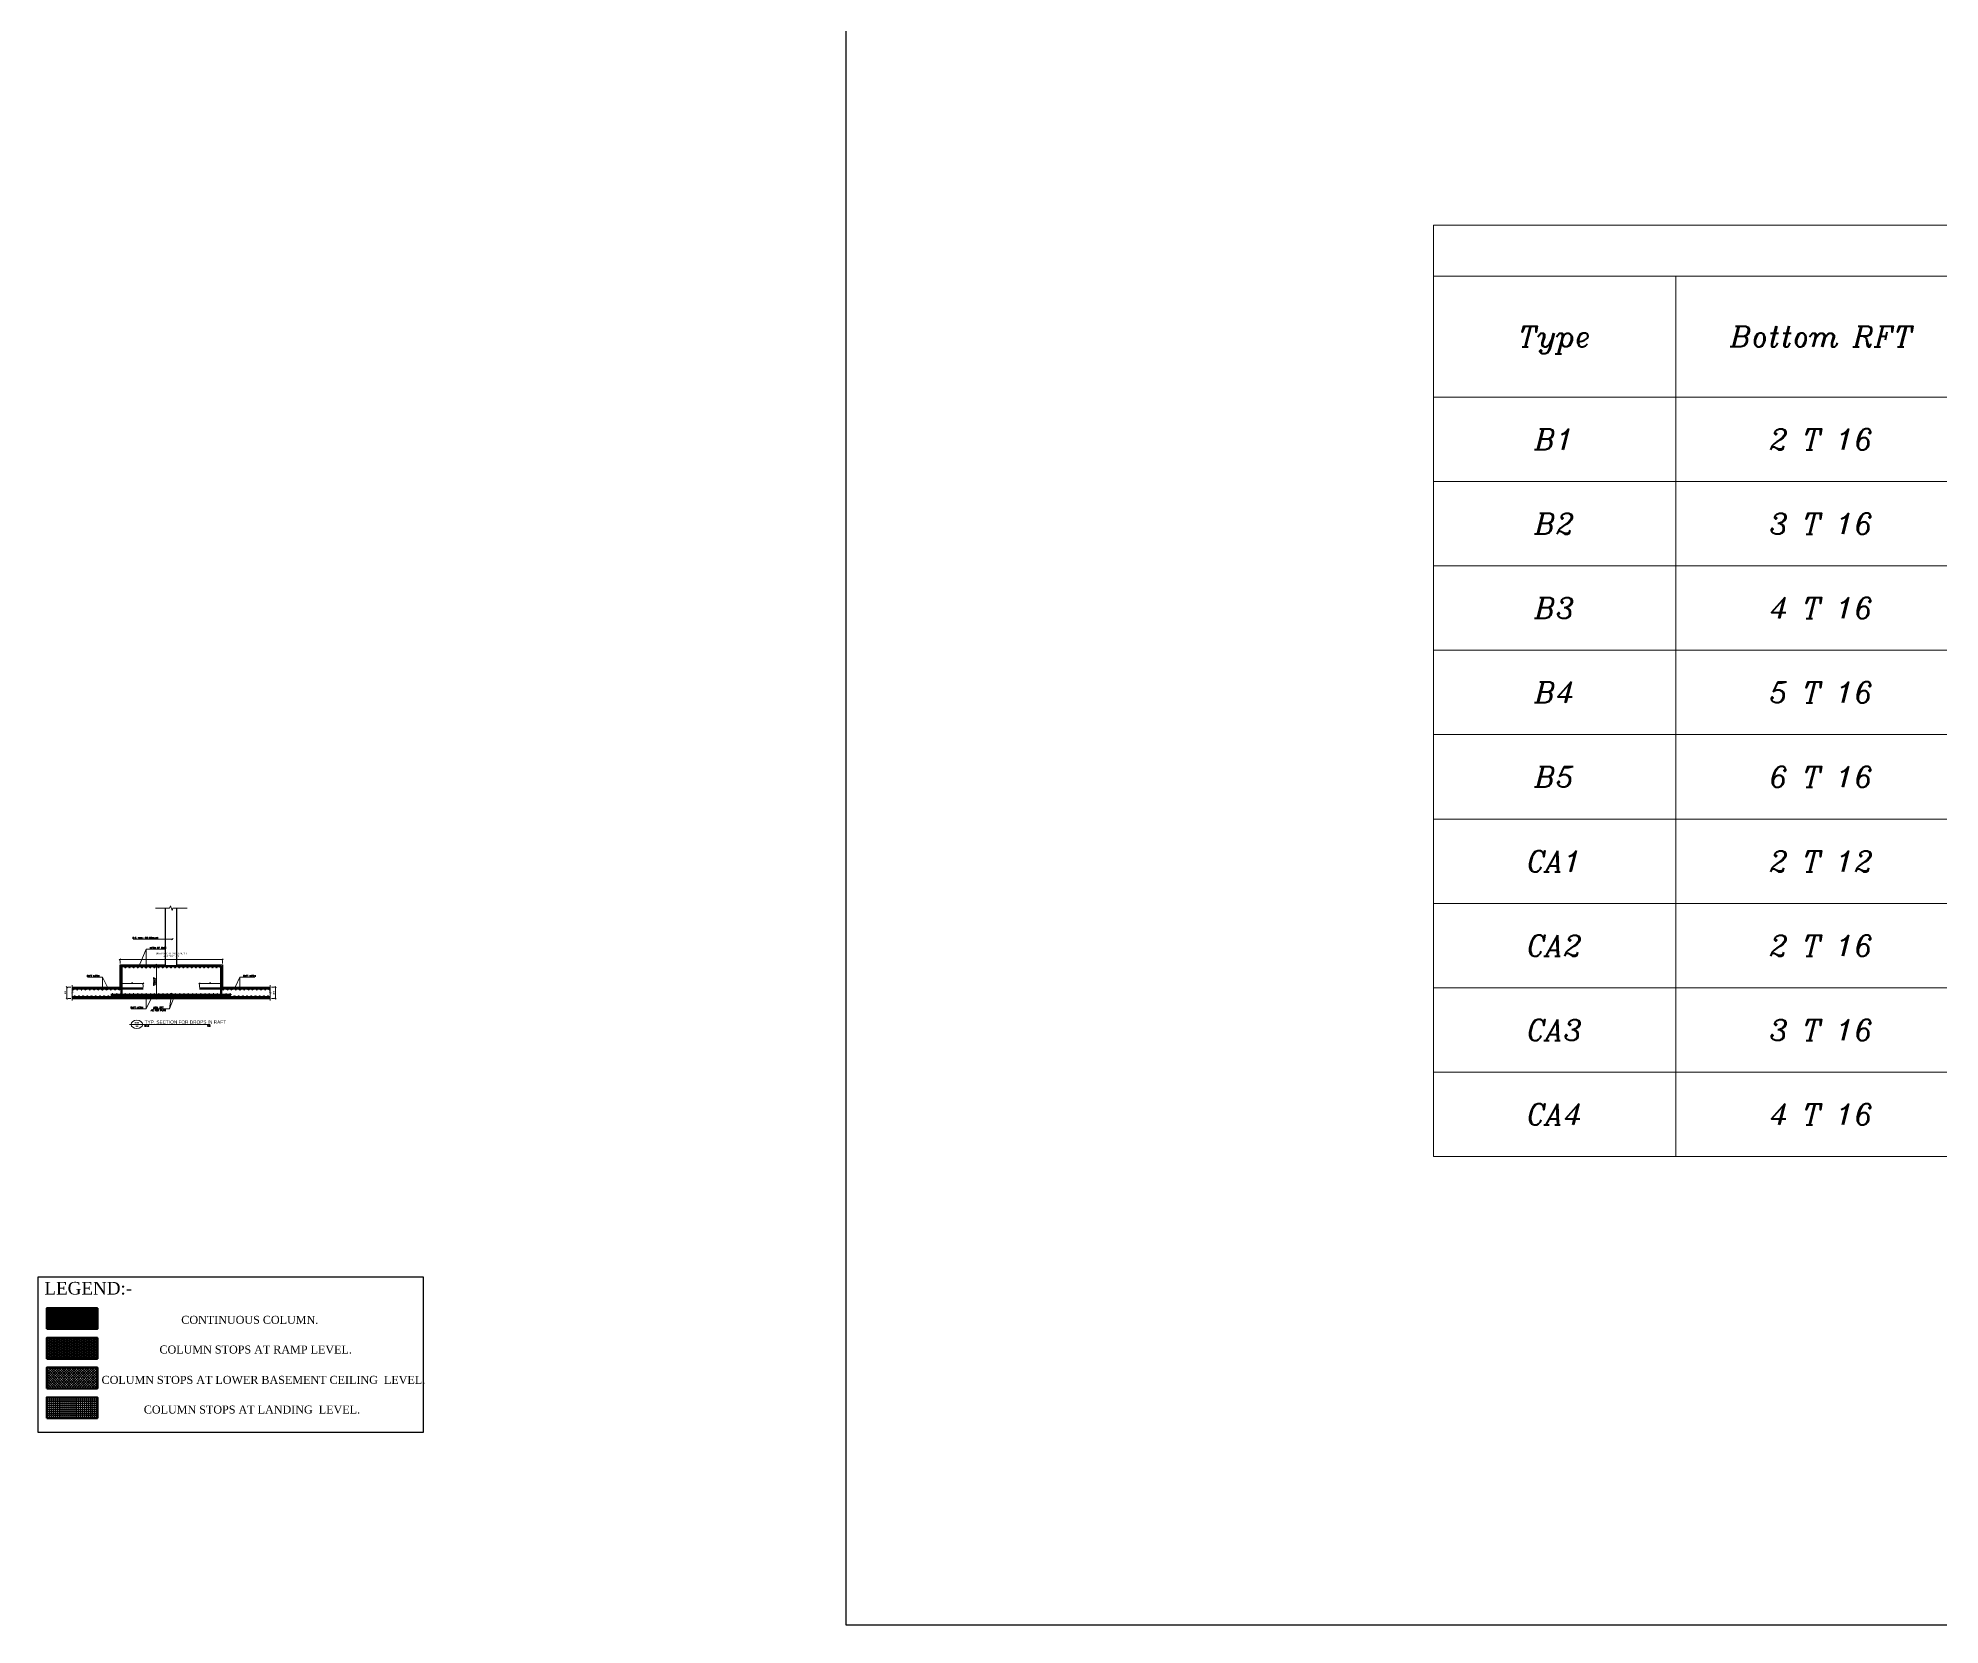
# Model space of a CAD drawing. Header units: millimetres. Extents: x -967280 to 3852, y 2833 to 1955156.
# Drawn here: x -458069 to -390186, y 377051 to 433710 of the extents above; entities that cross this region are included whole.
import ezdxf
from ezdxf import colors
from ezdxf.entities.mleader import LeaderData, LeaderLine
from ezdxf.enums import TextEntityAlignment as Align
from ezdxf.math import Vec2, Vec3

# ---------------------------------------------------------------- set-up
doc = ezdxf.new("R2010")
doc.units = ezdxf.units.MM
doc.header["$LTSCALE"] = 1000
doc.header["$PDMODE"] = 35
doc.header["$PDSIZE"] = 25
doc.linetypes.add('P000', pattern=[0.172, 0.1, -0.03, 0.012, -0.03])
for name, color, linetype, lineweight in [('00-EG-Text', 3, 'Continuous', 0), ('BAR', 1, 'Continuous', 50), ('break', 8, 'Continuous', 9), ('REIN', 5, 'Continuous', 50), ('S - column', 6, 'Continuous', 60), ('X-DIM ADD TOP TEXT', 2, 'Continuous', 13)]:
    doc.layers.add(name, color=color, linetype=linetype, lineweight=lineweight)
for name, color, linetype in [('S - BATH Hach', 1, 'Continuous'), ('S - col hach', 1, 'Continuous'), ('S -Beams', 2, 'Continuous'), ('TI-ST-FOOTING', 6, 'Continuous')]:
    doc.layers.add(name, color=color, linetype=linetype)
doc.styles.add('Arial', font='arial.ttf', dxfattribs={"height": 317.5})
doc.styles.add('ASD', font='times.ttf')
doc.styles.add('E', font='ITALICC.shx')
doc.styles.add('ROMANS', font='ROMANS.shx', dxfattribs={"height": 25})
doc.styles.get("Standard").update_dxf_attribs({"font": 'x-arab.shx'})
doc.dimstyles.new('DIM-50-EXT', dxfattribs={"dimtxt": 100, "dimasz": 50, "dimexe": 25, "dimexo": 50, "dimgap": 50, "dimtad": 0, "dimdec": 0, "dimrnd": 0.05, "dimzin": 0, "dimdsep": 46, "dimtxsty": 'ROMANS', "dimblk": 'OBLIQUE', "dimcen": 100, "dimdle": 25, "dimclrd": 8, "dimclre": 8, "dimclrt": 3, "dimadec": 0, "dimazin": 0, "dimtfac": 1, "dimtdec": 0, "dimtix": 1, "dimtmove": 2, "dimatfit": 0, "dimldrblk": 'OBLIQUE', "dimfxl": 200, "dimtvp": 1, "dimtolj": 1, "dimtzin": 0, "dimlwd": -1, "dimlwe": -1, "dimarcsym": 0})

# ---------------------------------------------------------------- blocks, each defined once
blk = doc.blocks.new('MOTTAGAH_COLUMN_LEGEND')
at = {"layer": 'S - BATH Hach'}
h = blk.add_hatch(dxfattribs=at)
h.set_pattern_fill('ANSI31', color=256, scale=10, angle=90)
h.paths.add_polyline_path([(469670, 404620), (471480, 404620), (471480, 405360), (469670, 405360)])
at = {"layer": 'S - BATH Hach', "true_color": 0xf8d731}
h = blk.add_hatch(dxfattribs=at)
h.set_pattern_fill('HONEY', color=40, scale=10, angle=90)
h.paths.add_polyline_path([(469670, 403560), (471480, 403560), (471480, 404300), (469670, 404300)])
at = {"layer": 'S - BATH Hach', "true_color": 0xcd6928}
h = blk.add_hatch(dxfattribs=at)
h.set_pattern_fill('ANGLE', color=32, scale=10, angle=90)
h.set_pattern_definition([(90, (0, 0), (-69.85, 4e-15), [50.8, -19.05]), (180, (0, 0), (-9e-15, -69.85), [50.8, -19.05])])
h.paths.add_polyline_path([(469670, 401440), (471480, 401440), (471480, 402180), (469670, 402180)])
at = {"layer": 'S - col hach'}
h = blk.add_hatch(dxfattribs=at)
h.set_pattern_fill('ANSI37', color=3, scale=20)
h.set_pattern_definition([(45, (920427.71, -90988.05), (-44.9012806, 44.9012806), []), (135, (920427.71, -90988.05), (-44.9012806, -44.9012806), [])])
h.paths.add_polyline_path([(469670, 402500), (471480, 402500), (471480, 403240), (469670, 403240)])
at = {"layer": 'S - column'}
for points in [[(469670, 404620), (471480, 404620), (471480, 405360), (469670, 405360)], [(469670, 403560), (471480, 403560), (471480, 404300), (469670, 404300)], [(469670, 402500), (471480, 402500), (471480, 403240), (469670, 403240)], [(469670, 401440), (471480, 401440), (471480, 402180), (469670, 402180)]]:
    blk.add_lwpolyline(points, close=True, dxfattribs=at)
at = {"layer": 'S -Beams', "color": 1}
blk.add_lwpolyline([(469362, 406483), (483108, 406483), (483108, 400930), (469362, 400930)], close=True, dxfattribs=at)
at = {"color": 3, "ltscale": 6, "style": 'ASD'}
for s, height, p in [('LEGEND:-', 450, (471154, 406075)), ('CONTINUOUS COLUMN. ', 285.63, (476973, 404947)), (' COLUMN STOPS AT RAMP LEVEL. ', 285.63, (477130, 403887)), (' COLUMN STOPS AT LOWER BASEMENT CEILING  LEVEL. ', 285.63, (477406, 402804)), (' COLUMN STOPS AT LANDING  LEVEL. ', 285.63, (476996, 401744))]:
    blk.add_text(s, height=height, dxfattribs=at).set_placement(p, align=Align.MIDDLE_CENTER)
blk = doc.blocks.new('*U20')
at = {"color": 2, "linetype": 'Continuous'}
for p, q in [((0, 0), (-2.69, 0)), ((13.79, 0), (0, 0))]:
    blk.add_line(p, q, dxfattribs=at)
blk.add_ellipse((-1.18, 0), major_axis=(-1.18, 0), ratio=0.720205, dxfattribs=at)
at = {"color": 3, "style": 'ROMANS', "width": 0.8}
blk.add_text('SCALE :            ', height=0.25, dxfattribs=at).set_placement((0.37, -0.45))
at = {"color": 4, "linetype": 'Continuous', "style": 'ROMANS', "width": 0.8}
blk.add_attdef('AA', text='', height=0.5, dxfattribs=at).set_placement((-1.18, 0.11), align=Align.CENTER)
at = {"color": 4, "linetype": 'Continuous', "style": 'Arial', "width": 0.8}
blk.add_attdef('XXX', (0.4, 0.12), '', height=0.7, dxfattribs=at)
at = {"color": 3, "style": 'ROMANS', "width": 0.8}
blk.add_attdef('AA', text='', height=0.3, dxfattribs=at).set_placement((-1.18, -0.49), align=Align.CENTER)
at = {"color": 3, "style": 'ROMANS', "width": 0.8, "flags": 8}
blk.add_attdef('VPSCALE', text='', height=0.25, dxfattribs=at).set_placement((13.77, -0.2), align=Align.TOP_RIGHT)
blk = doc.blocks.new('_Oblique')
at = {"color": 0, "linetype": 'ByBlock', "lineweight": -2}
blk.add_line((-0.5, -0.5), (0.5, 0.5), dxfattribs=at)
blk = doc.blocks.new('*D231')
at = {"layer": 'Defpoints', "color": 0, "transparency": 16777216}
for p in [(-455143, 400621, 32), (-455143, 399421, 32), (-453844, 399421)]:
    blk.add_point(p, dxfattribs=at)
at = {"layer": 'X-DIM ADD TOP TEXT', "color": 8, "linetype": 'P000', "transparency": 16777216}
for p, q in [((-455093, 400621), (-453819, 400621)), ((-455093, 399421), (-453819, 399421))]:
    blk.add_line(p, q, dxfattribs=at)
at = {"layer": 'X-DIM ADD TOP TEXT', "color": 8, "linetype": 'Continuous', "transparency": 16777216}
blk.add_line((-453844, 400646), (-453844, 399396), dxfattribs=at)
at = {"layer": 'X-DIM ADD TOP TEXT', "color": 8, "transparency": 16777216, "xscale": 50, "yscale": 50, "zscale": 50}
for p, rotation in [((-453844, 400621), 90), ((-453844, 399421), 270)]:
    blk.add_blockref('_Oblique', p, dxfattribs=dict(at, rotation=rotation))
at = {"layer": 'X-DIM ADD TOP TEXT', "color": 3, "lineweight": 35, "transparency": 16777216, "insert": (-453911, 400021), "char_height": 25, "attachment_point": 5, "rotation": 90, "style": 'ROMANS'}
blk.add_mtext('\\A1;DROP THICKNESS\\PAS PER PLAN', dxfattribs=at)
blk = doc.blocks.new('*D232')
at = {"layer": 'Defpoints', "color": 0, "transparency": 16777216}
for p in [(-449784, 399821, 32), (-449784, 399421, 32), (-449595, 399421)]:
    blk.add_point(p, dxfattribs=at)
at = {"layer": 'X-DIM ADD TOP TEXT', "color": 8, "linetype": 'Continuous', "transparency": 16777216}
blk.add_line((-449595, 399846), (-449595, 399396), dxfattribs=at)
at = {"layer": 'X-DIM ADD TOP TEXT', "color": 8, "linetype": 'P000', "transparency": 16777216}
for p, q in [((-449734, 399821), (-449570, 399821)), ((-449734, 399421), (-449570, 399421))]:
    blk.add_line(p, q, dxfattribs=at)
at = {"layer": 'X-DIM ADD TOP TEXT', "color": 8, "transparency": 16777216, "xscale": 50, "yscale": 50, "zscale": 50}
for p, rotation in [((-449595, 399821), 90), ((-449595, 399421), 270)]:
    blk.add_blockref('_Oblique', p, dxfattribs=dict(at, rotation=rotation))
at = {"layer": 'X-DIM ADD TOP TEXT', "color": 3, "lineweight": 35, "transparency": 16777216, "insert": (-449656, 399621), "char_height": 60, "attachment_point": 5, "rotation": 90, "style": 'ASD'}
blk.add_mtext('\\A1;400', dxfattribs=at)
blk = doc.blocks.new('*U137')
at = {"layer": 'BAR'}
h = blk.add_hatch(color=6, dxfattribs=at)
h.dxf.hatch_style = 1
edge = h.paths.add_edge_path()
edge.add_arc((0, 0), 12.5, 0, 360)
at = {"layer": 'BAR', "color": 6}
blk.add_circle((0, 0), 12.5, dxfattribs=at)
blk = doc.blocks.new('*U138')
at = {"layer": 'BAR', "color": 0, "linetype": 'ByBlock', "lineweight": -2, "transparency": 16777216}
for p in [(0, 0), (150, 0), (300, 0), (450, 0), (600, 0), (750, 0), (900, 0), (1050, 0), (1200, 0), (1350, 0), (1500, 0), (1650, 0), (1800, 0), (1950, 0), (2100, 0), (2250, 0), (2400, 0), (2550, 0), (2700, 0), (2850, 0), (3000, 0), (3150, 0), (3300, 0), (3450, 0), (3600, 0), (3750, 0), (3900, 0), (4050, 0), (4200, 0), (4350, 0), (4500, 0), (4650, 0), (4800, 0), (4950, 0), (5100, 0), (5250, 0), (5400, 0), (5550, 0), (5700, 0), (5850, 0), (6000, 0), (6150, 0), (6300, 0), (6450, 0), (6600, 0), (6750, 0), (6900, 0)]:
    blk.add_blockref('*U137', p, dxfattribs=at)
blk = doc.blocks.new('*U139')
at = {"layer": 'BAR'}
h = blk.add_hatch(color=6, dxfattribs=at)
h.dxf.hatch_style = 1
edge = h.paths.add_edge_path()
edge.add_arc((0, 0), 12.5, 0, 360)
at = {"layer": 'BAR', "color": 6}
blk.add_circle((0, 0), 12.5, dxfattribs=at)
blk = doc.blocks.new('*U140')
at = {"layer": 'BAR', "color": 0, "linetype": 'ByBlock', "lineweight": -2, "transparency": 16777216}
for p in [(0, 0), (148, 0), (296, 0), (444, 0), (592, 0), (740, 0), (888, 0), (1036, 0), (1184, 0), (1332, 0), (1480, 0), (1628, 0), (1776, 0), (1924, 0), (2072, 0), (2220, 0), (2368, 0), (2516, 0), (2664, 0), (2812, 0), (2960, 0), (3108, 0), (3256, 0), (3404, 0), (3552, 0)]:
    blk.add_blockref('*U139', p, dxfattribs=at)
blk = doc.blocks.new('*U135')
at = {"layer": 'BAR'}
h = blk.add_hatch(color=6, dxfattribs=at)
h.dxf.hatch_style = 1
edge = h.paths.add_edge_path()
edge.add_arc((0, 0), 12.5, 0, 360)
at = {"layer": 'BAR', "color": 6}
blk.add_circle((0, 0), 12.5, dxfattribs=at)
blk = doc.blocks.new('*U136')
at = {"layer": 'BAR', "color": 0, "linetype": 'ByBlock', "lineweight": -2, "transparency": 16777216}
for p in [(0, 0), (150, 0), (300, 0), (450, 0), (600, 0), (750, 0), (900, 0), (1050, 0), (1200, 0), (1350, 0), (1500, 0), (1650, 0)]:
    blk.add_blockref('*U135', p, dxfattribs=at)
blk = doc.blocks.new('_DotBlank')
at = {"color": 0, "linetype": 'ByBlock', "lineweight": -2}
blk.add_line((-0.5, 0), (-1, 0), dxfattribs=at)
blk.add_circle((0, 0), 0.5, dxfattribs=at)
blk = doc.blocks.new('_Integral')
at = {"color": 0, "linetype": 'ByBlock', "lineweight": -2}
for centre, start, end in [((0.44, -0.09), 102, 168), ((-0.44, 0.09), 282, 348)]:
    blk.add_arc(centre, 0.454, start, end, dxfattribs=at)
blk = doc.blocks.new('*D233')
at = {"layer": 'Defpoints', "color": 0, "transparency": 16777216}
for p in [(-451538, 399954), (-452309, 399771, 11), (-451538, 399771, 11)]:
    blk.add_point(p, dxfattribs=at)
at = {"layer": 'X-DIM ADD TOP TEXT', "color": 8, "linetype": 'Continuous', "transparency": 16777216}
blk.add_line((-452334, 399954), (-451513, 399954), dxfattribs=at)
at = {"layer": 'X-DIM ADD TOP TEXT', "color": 8, "linetype": 'P000', "transparency": 16777216}
for p, q in [((-452309, 399821), (-452309, 399979)), ((-451538, 399821), (-451538, 399979))]:
    blk.add_line(p, q, dxfattribs=at)
at = {"layer": 'X-DIM ADD TOP TEXT', "color": 8, "transparency": 16777216, "xscale": 50, "yscale": 50, "zscale": 50, "rotation": 180}
blk.add_blockref('_Oblique', (-452309, 399954), dxfattribs=at)
at = {"layer": 'X-DIM ADD TOP TEXT', "color": 8, "transparency": 16777216, "xscale": 50, "yscale": 50, "zscale": 50}
blk.add_blockref('_Oblique', (-451538, 399954), dxfattribs=at)
at = {"layer": 'X-DIM ADD TOP TEXT', "color": 3, "lineweight": 35, "transparency": 16777216, "insert": (-451923, 399979), "char_height": 25, "attachment_point": 5, "style": 'ROMANS'}
blk.add_mtext('\\A1;Ld', dxfattribs=at)
blk = doc.blocks.new('*D1240')
at = {"layer": 'Defpoints', "color": 0, "transparency": 16777216}
for p in [(-455143, 400621), (-451488, 400814), (-451488, 400621)]:
    blk.add_point(p, dxfattribs=at)
at = {"layer": 'X-DIM ADD TOP TEXT', "color": 8, "linetype": 'Continuous', "transparency": 16777216}
blk.add_line((-455168, 400814), (-451463, 400814), dxfattribs=at)
at = {"layer": 'X-DIM ADD TOP TEXT', "color": 8, "linetype": 'P000', "transparency": 16777216}
for p, q in [((-455143, 400671), (-455143, 400839)), ((-451488, 400671), (-451488, 400839))]:
    blk.add_line(p, q, dxfattribs=at)
at = {"layer": 'X-DIM ADD TOP TEXT', "color": 8, "transparency": 16777216, "xscale": 50, "yscale": 50, "zscale": 50, "rotation": 180}
blk.add_blockref('_Oblique', (-455143, 400814), dxfattribs=at)
at = {"layer": 'X-DIM ADD TOP TEXT', "color": 8, "transparency": 16777216, "xscale": 50, "yscale": 50, "zscale": 50}
blk.add_blockref('_Oblique', (-451488, 400814), dxfattribs=at)
at = {"layer": 'X-DIM ADD TOP TEXT', "color": 3, "lineweight": 35, "transparency": 16777216, "insert": (-453315, 400976), "char_height": 60, "attachment_point": 5, "style": 'ASD'}
blk.add_mtext('\\A1;DROP WIDTH OR LENGTH\\PAS PER PLAN', dxfattribs=at)
blk = doc.blocks.new('*D234')
at = {"layer": 'Defpoints', "color": 0, "transparency": 16777216}
for p in [(-457036, 399421), (-456847, 399821, 32), (-456847, 399421, 32)]:
    blk.add_point(p, dxfattribs=at)
at = {"layer": 'X-DIM ADD TOP TEXT', "color": 8, "linetype": 'Continuous', "transparency": 16777216}
blk.add_line((-457036, 399846), (-457036, 399396), dxfattribs=at)
at = {"layer": 'X-DIM ADD TOP TEXT', "color": 8, "linetype": 'P000', "transparency": 16777216}
for p, q in [((-456897, 399821), (-457061, 399821)), ((-456897, 399421), (-457061, 399421))]:
    blk.add_line(p, q, dxfattribs=at)
at = {"layer": 'X-DIM ADD TOP TEXT', "color": 8, "transparency": 16777216, "xscale": 50, "yscale": 50, "zscale": 50}
for p, rotation in [((-457036, 399821), 90), ((-457036, 399421), 270)]:
    blk.add_blockref('_Oblique', p, dxfattribs=dict(at, rotation=rotation))
at = {"layer": 'X-DIM ADD TOP TEXT', "color": 3, "lineweight": 35, "transparency": 16777216, "insert": (-457097, 399621), "char_height": 60, "attachment_point": 5, "rotation": 90, "style": 'ASD'}
blk.add_mtext('\\A1;400', dxfattribs=at)
blk = doc.blocks.new('*U141')
at = {"layer": 'BAR'}
h = blk.add_hatch(color=6, dxfattribs=at)
h.dxf.hatch_style = 1
edge = h.paths.add_edge_path()
edge.add_arc((0, 0), 12.5, 0, 360)
at = {"layer": 'BAR', "color": 6}
blk.add_circle((0, 0), 12.5, dxfattribs=at)
blk = doc.blocks.new('*U142')
at = {"layer": 'BAR', "color": 0, "linetype": 'ByBlock', "lineweight": -2, "transparency": 16777216}
for p in [(0, 0), (150, 0), (300, 0), (450, 0), (600, 0), (750, 0), (900, 0), (1050, 0), (1200, 0), (1350, 0), (1500, 0), (1650, 0)]:
    blk.add_blockref('*U141', p, dxfattribs=at)
blk = doc.blocks.new('*D235')
at = {"layer": 'Defpoints', "color": 0, "transparency": 16777216}
for p in [(-455093, 399954), (-455093, 399771, 11), (-454322, 399771, 11)]:
    blk.add_point(p, dxfattribs=at)
at = {"layer": 'X-DIM ADD TOP TEXT', "color": 8, "linetype": 'Continuous', "transparency": 16777216}
blk.add_line((-454297, 399954), (-455118, 399954), dxfattribs=at)
at = {"layer": 'X-DIM ADD TOP TEXT', "color": 8, "linetype": 'P000', "transparency": 16777216}
for p, q in [((-455093, 399821), (-455093, 399979)), ((-454322, 399821), (-454322, 399979))]:
    blk.add_line(p, q, dxfattribs=at)
at = {"layer": 'X-DIM ADD TOP TEXT', "color": 8, "transparency": 16777216, "xscale": 50, "yscale": 50, "zscale": 50, "rotation": 180}
blk.add_blockref('_Oblique', (-455093, 399954), dxfattribs=at)
at = {"layer": 'X-DIM ADD TOP TEXT', "color": 8, "transparency": 16777216, "xscale": 50, "yscale": 50, "zscale": 50}
blk.add_blockref('_Oblique', (-454322, 399954), dxfattribs=at)
at = {"layer": 'X-DIM ADD TOP TEXT', "color": 3, "lineweight": 35, "transparency": 16777216, "insert": (-454708, 399979), "char_height": 25, "attachment_point": 5, "style": 'ROMANS'}
blk.add_mtext('\\A1;Ld', dxfattribs=at)
blk = doc.blocks.new('*U143')
at = {"layer": 'BAR'}
h = blk.add_hatch(color=6, dxfattribs=at)
h.dxf.hatch_style = 1
edge = h.paths.add_edge_path()
edge.add_arc((0, 0), 12.5, 0, 360)
at = {"layer": 'BAR', "color": 6}
blk.add_circle((0, 0), 12.5, dxfattribs=at)
blk = doc.blocks.new('*U144')
at = {"layer": 'BAR', "color": 0, "linetype": 'ByBlock', "lineweight": -2, "transparency": 16777216}
for p in [(0, 0), (150, 0), (300, 0), (450, 0), (600, 0), (750, 0), (900, 0), (1050, 0), (1200, 0), (1350, 0), (1500, 0), (1650, 0), (1800, 0), (1950, 0), (2100, 0), (2250, 0), (2400, 0), (2550, 0), (2700, 0), (2850, 0), (3000, 0), (3150, 0), (3300, 0), (3450, 0), (3600, 0), (3750, 0), (3900, 0), (4050, 0), (4200, 0)]:
    blk.add_blockref('*U143', p, dxfattribs=at)

msp = doc.modelspace()

# ---------------------------------------------------------------- linework, layer by layer
at = {"layer": '00-EG-Text', "color": 4}
for p, q in [((-408266.2, 425212.3), (-347648.7, 425212.3)), ((-399608.7, 425212.3), (-399608.7, 393772)), ((-408266.2, 420892), (-347648.7, 420892)), ((-408266.2, 417878.6), (-347648.7, 417878.6)), ((-408266.2, 414865.3), (-347648.7, 414865.3)), ((-408266.2, 411852), (-347648.7, 411852)), ((-408266.2, 408838.6), (-347648.7, 408838.6)), ((-408266.2, 405825.3), (-347648.7, 405825.3)), ((-408266.2, 402812), (-347648.7, 402812)), ((-408266.2, 399798.6), (-347648.7, 399798.6)), ((-408266.2, 396785.3), (-347648.7, 396785.3))]:
    msp.add_line(p, q, dxfattribs=at)
msp.add_lwpolyline([(-408266.2, 427025.6), (-347648.7, 427025.6), (-347648.7, 393772), (-408266.2, 393772)], close=True, dxfattribs=at)
at = {"layer": 'break'}
for points in [[(-453877.4, 402644.2), (-453377.4, 402644.2), (-453346.2, 402730.1), (-453283.7, 402558.4), (-453252.4, 402644.2), (-452752.4, 402644.2)], [(-456847.2, 399344.8), (-456847.2, 399613.6), (-456880.2, 399625.6), (-456814.2, 399649.6), (-456847.2, 399661.6), (-456847.2, 399892)], [(-449783.7, 399344.8), (-449783.7, 399613.6), (-449750.8, 399625.6), (-449816.7, 399649.6), (-449783.7, 399661.6), (-449783.7, 399892)]]:
    msp.add_lwpolyline(points, dxfattribs=at)
at = {"layer": 'REIN'}
for p, q in [((-454322.3, 399771), (-456847.2, 399771)), ((-454322.3, 399771), (-456847.2, 399771)), ((-455473.7, 399548.8), (-451184.9, 399548.8)), ((-452308.7, 399771), (-449783.7, 399771))]:
    msp.add_line(p, q, dxfattribs=at)
for points in [[(-451538, 400571), (-455122.3, 400571)], [(-455093, 400571), (-455093, 399546.2)], [(-451538, 400571), (-451538, 399546.2)], [(-456847.2, 399471), (-449783.7, 399471)]]:
    msp.add_lwpolyline(points, dxfattribs=at)
at = {"layer": 'S -Beams'}
msp.add_lwpolyline([(-429232.6, 377050.9), (-321504.8, 377050.9), (-321504.8, 490368.4), (-429232.6, 490368.4)], close=True, dxfattribs=at)
at = {"layer": 'TI-ST-FOOTING'}
for p, q in [((-453515.5, 400621), (-453515.5, 402644.2)), ((-453115.5, 400621), (-453115.5, 402644.2)), ((-456847.2, 399421), (-449783.7, 399421))]:
    msp.add_line(p, q, dxfattribs=at)
for points in [[(-456847.2, 399821), (-455143, 399821), (-455143, 400621), (-453515.5, 400621)], [(-453115.5, 400621), (-451488, 400621), (-451488, 399821), (-449783.7, 399821)]]:
    msp.add_lwpolyline(points, dxfattribs=at)

# ---------------------------------------------------------------- block references
at = {"layer": 'BAR', "xscale": -1, "rotation": 180}
for name, p in [('*U140', (-455100.9, 400541)), ('*U138', (-456759.4, 399486)), ('*U144', (-455409.4, 399561.3)), ('*U136', (-451461, 399751))]:
    msp.add_blockref(name, p, dxfattribs=at)
at = {"layer": 'BAR', "rotation": 180}
msp.add_blockref('*U142', (-455170, 399751), dxfattribs=at)
at = {"layer": 'S -Beams'}
msp.add_blockref('MOTTAGAH_COLUMN_LEGEND', (-927431, -17001.7), dxfattribs=at)
at = {"layer": 'X-DIM ADD TOP TEXT', "color": 4}
ref = msp.add_blockref('*U20', (-454334, 398493.9), dxfattribs=dict(at, xscale=175, yscale=175, zscale=175))
ref.add_attrib('XXX', 'TYP. SECTION FOR DROPS IN RAFT', (-454263.8, 398514.9), dxfattribs={"layer": '0', "color": 4, "linetype": 'Continuous', "height": 120, "style": 'Arial', "width": 0.8})
ref.add_attrib('AA', '--', dxfattribs={"layer": '0', "color": 4, "linetype": 'Continuous', "height": 87.5, "style": 'ROMANS', "width": 0.8}).set_placement((-454539.8, 398514), align=Align.CENTER)
ref.add_attrib('AA', '--', dxfattribs={"layer": '0', "color": 3, "height": 52.5, "style": 'ROMANS', "width": 0.8}).set_placement((-454539.8, 398408.9), align=Align.CENTER)
ref.add_attrib('VPSCALE', '1:20', dxfattribs={"layer": '0', "color": 3, "height": 43.75, "style": 'ROMANS', "width": 0.8}).set_placement((-451925.1, 398458.2), align=Align.TOP_RIGHT)

# ---------------------------------------------------------------- texts
at = {"layer": '00-EG-Text', "color": 4, "style": 'E'}
for s, p in [('Type', (-403937.5, 423052.1)), ('Bottom RFT', (-394412.7, 423052.1)), ('B1', (-403937.5, 419385.3)), ('2 T 16', (-394412.7, 419385.3)), ('B2', (-403937.5, 416372)), ('3 T 16', (-394412.7, 416372)), ('B3', (-403937.5, 413358.6)), ('4 T 16', (-394412.7, 413358.6)), ('B4', (-403937.5, 410345.3)), ('5 T 16', (-394412.7, 410345.3)), ('B5', (-403937.5, 407332)), ('6 T 16', (-394412.7, 407332)), ('CA1', (-403937.5, 404318.6)), ('2 T 12', (-394412.7, 404318.6)), ('CA2', (-403937.5, 401305.3)), ('2 T 16', (-394412.7, 401305.3)), ('CA3', (-403937.5, 398292)), ('3 T 16', (-394412.7, 398292)), ('CA4', (-403937.5, 395278.6)), ('4 T 16', (-394412.7, 395278.6))]:
    msp.add_text(s, height=745.27, dxfattribs=at).set_placement(p, align=Align.MIDDLE_CENTER)

# ---------------------------------------------------------------- dimensions: what is measured, and where the dimension line sits
at = {"layer": 'X-DIM ADD TOP TEXT', "color": 4, "lineweight": 35}
for base, p1, p2, text, override, picture, middle in [((-451488, 400814.5), (-455143, 400621), (-451488, 400621), 'DROP WIDTH OR LENGTH\\PAS PER PLAN', {"dimtxt": 60, "dimtxsty": 'ASD'}, '*D1240', (-453315.5, 400975.8)), ((-455093, 399954.4, -11.1), (-454322.3, 399771), (-455093, 399771), 'Ld', {"dimtxt": 60}, '*D235', (-454707.6, 399979.4, -11.1))]:
    dim = msp.add_linear_dim(base=base, p1=p1, p2=p2, text=text, dimstyle='DIM-50-EXT', override=override, dxfattribs=at)
    dim.commit()
    dim.dimension.update_dxf_attribs({"geometry": picture, "text_midpoint": middle})
for base, p1, p2, angle, text, picture, middle in [((-453844.5, 399421, -31.9), (-455143, 400621), (-455143, 399421), 270, 'DROP THICKNESS\\PAS PER PLAN', '*D231', (-453911.2, 400021, -31.9)), ((-451538, 399954.4, -11.1), (-452308.7, 399771), (-451538, 399771), 180, 'Ld', '*D233', (-451923.3, 399979.4, -11.1))]:
    dim = msp.add_linear_dim(base=base, p1=p1, p2=p2, angle=angle, text=text, dimstyle='DIM-50-EXT', override={"dimtxt": 60}, dxfattribs=at)
    dim.commit()
    dim.dimension.update_dxf_attribs({"geometry": picture, "text_midpoint": middle})
for base, p1, p2, picture, middle in [((-457036.3, 399421, -31.9), (-456847.2, 399821), (-456847.2, 399421), '*D234', (-457097.3, 399621, -31.9)), ((-449594.6, 399421, -31.9), (-449783.7, 399821), (-449783.7, 399421), '*D232', (-449655.7, 399621, -31.9))]:
    dim = msp.add_linear_dim(base=base, p1=p1, p2=p2, angle=270, dimstyle='DIM-50-EXT', override={"dimtxt": 60, "dimtxsty": 'ASD'}, dxfattribs=at)
    dim.commit()
    dim.dimension.update_dxf_attribs({"geometry": picture, "text_midpoint": middle})

# ---------------------------------------------------------------- leaders
ml = msp.add_multileader_mtext('Standard', dxfattribs=at)
ml.set_content('R.C. WALL OR COLUMN', color=4, style='ROMANS')
ml.set_leader_properties(lineweight=9)
ml.set_arrow_properties(name='INTEGRAL')
ml.build(insert=Vec2(0, 0))
ml.multileader.update_dxf_attribs({"text_left_attachment_type": 5, "text_right_attachment_type": 6, "dogleg_length": 0.072, "arrow_head_size": 80})
ctx = ml.context
ctx.base_point, ctx.char_height, ctx.arrow_head_size, ctx.landing_gap_size, ctx.plane_origin = Vec3(-454852.7, 401537.1), 60, 80, 18, Vec3(-453977.4, 401530.2)
ctx.left_attachment, ctx.right_attachment, ctx.text_align_type = 5, 6, 1
notes = []
notes.append((ctx, [(1, (1, 1, 0), (-453704.7, 401537.1), (-1, 0), 72, [(0, [(-453272.6, 401537.1)], 0, [])])]))
ctx.mtext.insert, ctx.mtext.alignment, ctx.mtext.flow_direction = Vec3(-454236.7, 401609.1), 2, 5
ml = msp.add_multileader_mtext('Standard', dxfattribs=at)
ml.set_content('MESH OF RAFT', color=4, style='ROMANS')
ml.set_leader_properties(lineweight=9)
ml.set_arrow_properties(name='DOTBLANK')
ml.build(insert=Vec2(0, 0))
ml.multileader.update_dxf_attribs({"text_left_attachment_type": 6, "text_right_attachment_type": 6, "dogleg_length": 0.072, "arrow_head_size": 80})
ctx = ml.context
ctx.base_point, ctx.char_height, ctx.arrow_head_size, ctx.landing_gap_size, ctx.plane_origin = Vec3(-454140.5, 401180.2), 60, 80, 18, Vec3(-453939.8, 400966.2)
ctx.left_attachment, ctx.right_attachment, ctx.text_align_type = 6, 6, 1
notes.append((ctx, [(1, (1, 1, 0), (-454212.5, 401180.2), (1, 0), 72, [(0, [(-454212.5, 400541)], 0, [])])]))
ctx.mtext.insert, ctx.mtext.alignment, ctx.mtext.flow_direction = Vec3(-453786.8, 401252.2), 2, 5
ml = msp.add_multileader_mtext('Standard', dxfattribs=at)
ml.set_content('')
ml.set_leader_properties(lineweight=9)
ml.build(insert=Vec2(0, 0))
ml.multileader.update_dxf_attribs({"text_right_attachment_type": 6, "dogleg_length": 72, "arrow_head_size": 80})
ctx = ml.context
ctx.base_point, ctx.char_height, ctx.arrow_head_size, ctx.landing_gap_size, ctx.plane_origin = Vec3(-454140.5, 401180.2), 0.18, 80, 0.09, Vec3(-454475.1, 400710.5)
ctx.right_attachment = 6
notes.append((ctx, [(0, (1, 1, 0), (-454212.5, 401180.2), (1, 0), 72, [(0, [(-454462.5, 400571)], 0, [])])]))
ctx.mtext, ml.multileader.dxf.content_type = None, 0
ml = msp.add_multileader_mtext('Standard', dxfattribs=at)
ml.set_content('RAFT MESH', color=4, style='ROMANS')
ml.set_leader_properties(lineweight=9)
ml.set_arrow_properties(name='DOTBLANK')
ml.build(insert=Vec2(0, 0))
ml.multileader.update_dxf_attribs({"text_left_attachment_type": 6, "text_right_attachment_type": 6, "dogleg_length": 0.072, "arrow_head_size": 80})
ctx = ml.context
ctx.base_point, ctx.char_height, ctx.arrow_head_size, ctx.landing_gap_size, ctx.plane_origin = Vec3(-456366.5, 400183.1), 60, 80, 18, Vec3(-456042.6, 400276.2)
ctx.left_attachment, ctx.right_attachment, ctx.text_align_type = 6, 6, 1
notes.append((ctx, [(1, (1, 1, 0), (-455770, 400183.1), (-1, 0), 72, [(0, [(-455770, 399751)], 0, [])])]))
ctx.mtext.insert, ctx.mtext.alignment, ctx.mtext.flow_direction = Vec3(-456104.2, 400255.1), 2, 5
ml = msp.add_multileader_mtext('Standard', dxfattribs=at)
ml.set_content('')
ml.set_leader_properties(lineweight=9)
ml.build(insert=Vec2(0, 0))
ml.multileader.update_dxf_attribs({"text_right_attachment_type": 6, "dogleg_length": 72, "arrow_head_size": 80})
ctx = ml.context
ctx.base_point, ctx.char_height, ctx.arrow_head_size, ctx.landing_gap_size, ctx.plane_origin = Vec3(-455842, 400183.1), 0.18, 80, 0.09, Vec3(-455507.3, 400020.5)
ctx.right_attachment, ctx.text_align_type = 6, 2
notes.append((ctx, [(0, (1, 1, 0), (-455770, 400183.1), (-1, 0), 72, [(0, [(-455571.9, 399771)], 0, [])])]))
ctx.mtext, ml.multileader.dxf.content_type = None, 0
ml = msp.add_multileader_mtext('Standard', dxfattribs=at)
ml.set_content('')
ml.set_leader_properties(lineweight=9)
ml.build(insert=Vec2(0, 0))
ml.multileader.update_dxf_attribs({"text_right_attachment_type": 6, "dogleg_length": 72, "arrow_head_size": 80})
ctx = ml.context
ctx.base_point, ctx.char_height, ctx.arrow_head_size, ctx.landing_gap_size, ctx.plane_origin = Vec3(-450789, 400183.1), 0.18, 80, 0.09, Vec3(-451123.6, 400020.5)
ctx.right_attachment = 6
notes.append((ctx, [(0, (1, 1, 0), (-450861, 400183.1), (1, 0), 72, [(0, [(-451059.1, 399771)], 0, [])])]))
ctx.mtext, ml.multileader.dxf.content_type = None, 0
ml = msp.add_multileader_mtext('Standard', dxfattribs=at)
ml.set_content('RAFT MESH', color=4, style='ROMANS')
ml.set_leader_properties(lineweight=9)
ml.set_arrow_properties(name='DOTBLANK')
ml.build(insert=Vec2(0, 0))
ml.multileader.update_dxf_attribs({"text_left_attachment_type": 6, "text_right_attachment_type": 6, "dogleg_length": 0.072, "arrow_head_size": 80})
ctx = ml.context
ctx.base_point, ctx.char_height, ctx.arrow_head_size, ctx.landing_gap_size, ctx.plane_origin = Vec3(-450789, 400183.1), 60, 80, 18, Vec3(-450588.3, 400276.2)
ctx.left_attachment, ctx.right_attachment, ctx.text_align_type = 6, 6, 1
notes.append((ctx, [(1, (1, 1, 0), (-450861, 400183.1), (1, 0), 72, [(0, [(-450861, 399751)], 0, [])])]))
ctx.mtext.insert, ctx.mtext.alignment, ctx.mtext.flow_direction = Vec3(-450526.7, 400255.1), 2, 5
ml = msp.add_multileader_mtext('Standard', dxfattribs=at)
ml.set_content('RAFT MESH', color=4, style='ROMANS')
ml.set_leader_properties(lineweight=9)
ml.set_arrow_properties(name='DOTBLANK')
ml.build(insert=Vec2(0, 0))
ml.multileader.update_dxf_attribs({"text_left_attachment_type": 6, "text_right_attachment_type": 6, "dogleg_length": 0.072, "arrow_head_size": 80})
ctx = ml.context
ctx.base_point, ctx.char_height, ctx.arrow_head_size, ctx.landing_gap_size, ctx.plane_origin = Vec3(-454805.9, 399053.9), 60, 80, 18, Vec3(-454482.1, 398960.8)
ctx.left_attachment, ctx.right_attachment, ctx.text_align_type = 6, 6, 1
notes.append((ctx, [(1, (1, 1, 0), (-454209.4, 399053.9), (-1, 0), 72, [(0, [(-454209.4, 399486)], 0, [])])]))
ctx.mtext.insert, ctx.mtext.alignment, ctx.mtext.flow_direction = Vec3(-454543.7, 399125.9), 2, 5
ml = msp.add_multileader_mtext('Standard', dxfattribs=at)
ml.set_content('')
ml.set_leader_properties(lineweight=9)
ml.build(insert=Vec2(0, 0))
ml.multileader.update_dxf_attribs({"text_right_attachment_type": 6, "dogleg_length": 72, "arrow_head_size": 80})
ctx = ml.context
ctx.base_point, ctx.char_height, ctx.arrow_head_size, ctx.landing_gap_size, ctx.plane_origin = Vec3(-454281.4, 399053.9), 0.18, 80, 0.09, Vec3(-453946.7, 399216.5)
ctx.right_attachment, ctx.text_align_type = 6, 2
notes.append((ctx, [(0, (1, 1, 0), (-454209.4, 399053.9), (-1, 0), 72, [(0, [(-454011.3, 399466)], 0, [])])]))
ctx.mtext, ml.multileader.dxf.content_type = None, 0
ml = msp.add_multileader_mtext('Standard', dxfattribs=at)
ml.set_content('ADD. RFT \\PAS PER PLAN', color=4, style='ROMANS')
ml.set_leader_properties(lineweight=9)
ml.set_arrow_properties(name='DOTBLANK')
ml.build(insert=Vec2(0, 0))
ml.multileader.update_dxf_attribs({"text_left_attachment_type": 6, "text_right_attachment_type": 6, "dogleg_length": 0.072, "arrow_head_size": 80})
ctx = ml.context
ctx.base_point, ctx.char_height, ctx.arrow_head_size, ctx.landing_gap_size, ctx.plane_origin = Vec3(-454098, 399053.9), 60, 80, 18, Vec3(-453651.2, 398960.8)
ctx.left_attachment, ctx.right_attachment, ctx.text_align_type = 6, 6, 1
notes.append((ctx, [(1, (1, 1, 0), (-453378.5, 399053.9), (-1, 0), 72, [(0, [(-453309.4, 399563.8)], 0, [])])]))
ctx.mtext.insert, ctx.mtext.alignment, ctx.mtext.flow_direction = Vec3(-453774.3, 399125.9), 2, 5
ml = msp.add_multileader_mtext('Standard', dxfattribs=at)
ml.set_content('')
ml.set_leader_properties(lineweight=9)
ml.build(insert=Vec2(0, 0))
ml.multileader.update_dxf_attribs({"text_right_attachment_type": 6, "dogleg_length": 72, "arrow_head_size": 80})
ctx = ml.context
ctx.base_point, ctx.char_height, ctx.arrow_head_size, ctx.landing_gap_size, ctx.plane_origin = Vec3(-453450.5, 399053.9), 0.18, 80, 0.09, Vec3(-453115.9, 399216.5)
ctx.right_attachment, ctx.text_align_type = 6, 2
notes.append((ctx, [(0, (1, 1, 0), (-453378.5, 399053.9), (-1, 0), 72, [(0, [(-453180.5, 399548.8)], 0, [])])]))
ctx.mtext, ml.multileader.dxf.content_type = None, 0
for ctx, leaders in notes:
    for number, flags, end, landing, length, lines in leaders:
        leader = LeaderData()
        leader.index, (leader.has_last_leader_line, leader.has_dogleg_vector, leader.attachment_direction) = number, flags
        leader.last_leader_point, leader.dogleg_vector, leader.dogleg_length = Vec3(end), Vec3(landing), length
        for number, points, colour, breaks in lines:
            line = LeaderLine()
            line.index, line.vertices, line.color, line.breaks = number, Vec3.list(points), colors.encode_raw_color(colour), breaks
            leader.lines.append(line)
        ctx.leaders.append(leader)

doc.saveas('drawing.dxf')
